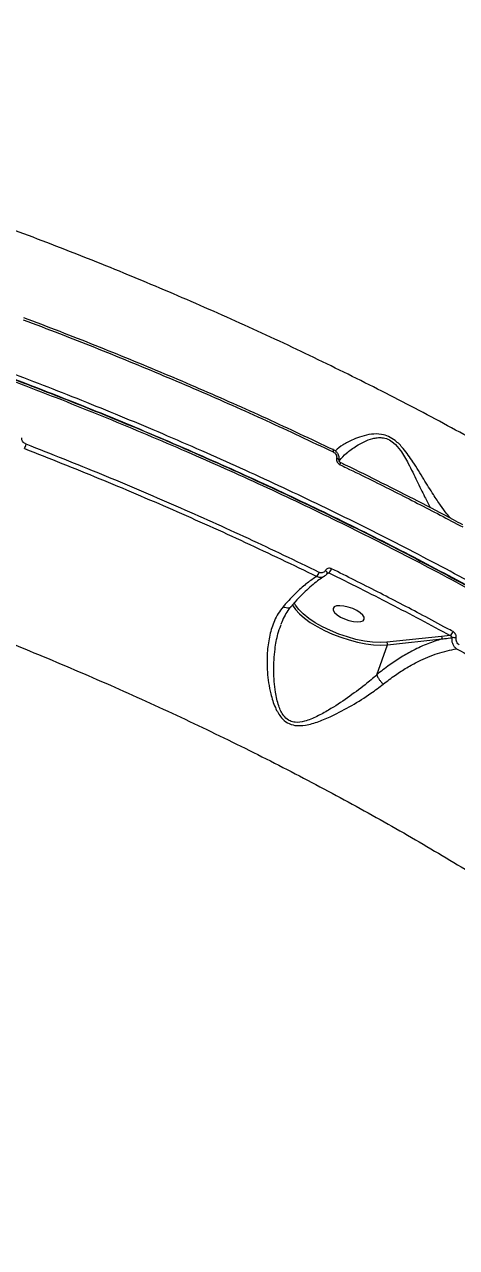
# Model space of a CAD drawing. Header units: millimetres. Extents: x -4335 to 4318, y -3792 to 3101.
# Drawn here: x 2332.6 to 2450.8, y 196.3 to 531 of the extents above; entities that cross this region are included whole.
import ezdxf

# ---------------------------------------------------------------- set-up
doc = ezdxf.new("R2010")
doc.units = ezdxf.units.MM
for name, color, linetype in [('DIKOM_ЗОНА', 80, 'Continuous'), ('DIKOM_ОБЪЕКТ', 7, 'Continuous'), ('DIKOM_РАЗМЕР_ОБЪЕКТА', 7, 'Continuous')]:
    doc.layers.add(name, color=color, linetype=linetype)
doc.styles.add('style1', font='arial.ttf', dxfattribs={"width": 0.8})
doc.dimstyles.new('1-50', dxfattribs={"dimtxt": 300, "dimasz": 200, "dimexe": 100, "dimexo": 0, "dimgap": 100, "dimtad": 1, "dimtxsty": 'style1', "dimcen": 200, "dimclrd": 7, "dimclre": 7, "dimclrt": 7, "dimadec": 1, "dimazin": 2, "dimtfac": 1, "dimtmove": 0, "dimatfit": 2, "dimfxl": 0, "dimlwd": 25, "dimlwe": 18, "dimarcsym": 0})

# ---------------------------------------------------------------- blocks, each defined once
blk = doc.blocks.new('*D2')
at = {"layer": 'Defpoints', "color": 0, "transparency": 16777216}
for p in [(2711.72, 601.17), (-2007.01, 181.47), (-2007.01, -2298.93)]:
    blk.add_point(p, dxfattribs=at)
at = {"layer": 'DIKOM_РАЗМЕР_ОБЪЕКТА', "color": 7, "lineweight": 18, "transparency": 16777216}
for p, q in [((2711.72, 601.17), (2711.72, -2398.93)), ((-2007.01, 181.47), (-2007.01, -2398.93))]:
    blk.add_line(p, q, dxfattribs=at)
at = {"layer": 'DIKOM_РАЗМЕР_ОБЪЕКТА', "color": 7, "lineweight": 25, "transparency": 16777216}
blk.add_line((2511.72, -2298.93), (-1807.01, -2298.93), dxfattribs=at)
at = {"layer": 'DIKOM_РАЗМЕР_ОБЪЕКТА', "color": 7, "transparency": 16777216}
for points in [[(-1807.01, -2265.6), (-1807.01, -2332.27), (-2007.01, -2298.93)], [(2511.72, -2265.6), (2511.72, -2332.27), (2711.72, -2298.93)]]:
    blk.add_solid(points, dxfattribs=at)
at = {"layer": 'DIKOM_РАЗМЕР_ОБЪЕКТА', "color": 7, "transparency": 16777216, "insert": (-22.56, -2045.76), "char_height": 300, "attachment_point": 5, "style": 'style1'}
blk.add_mtext('4750', dxfattribs=at)

msp = doc.modelspace()

# ---------------------------------------------------------------- linework, layer by layer
at = {"layer": 'DIKOM_ЗОНА', "color": 3, "lineweight": 15}
msp.add_lwpolyline([(1629.814, 3100.338, -0.4205658), (4317.777, 469.92), (4317.777, -16.224, -0.4142136), (1317.777, -3016.224), (-2004.986, -3016.224, -0.4142136), (-3504.986, -1516.224), (-3504.986, 1600.338, -0.4142136), (-2004.986, 3100.338), (1629.814, 3100.338)], format="xyb", dxfattribs=at)
at = {"layer": 'DIKOM_ОБЪЕКТ', "color": 7, "linetype": 'Continuous', "lineweight": 15}
for p, q in [((2415.154, 380.51), (2415.875, 380.893)), ((2415.465, 380.884), (2415.381, 380.798)), ((2402.697, 366.479), (2402.773, 366.702)), ((2446.614, 363.49), (2431.678, 361.892)), ((2431.852, 361.213), (2446.788, 362.811)), ((2449.02, 363.734), (2446.614, 363.49)), ((2428.937, 352.991), (2431.852, 361.213))]:
    msp.add_line(p, q, dxfattribs=at)
at = {"layer": 'DIKOM_ОБЪЕКТ', "color": 7, "linetype": 'Continuous', "lineweight": 15, "flags": 128}
for points in [[(2417.072, 414.623), (2417.028, 414.629), (2416.966, 414.605)], [(2417.018, 413.989), (2417.069, 414.147), (2417.104, 414.29), (2417.123, 414.413), (2417.124, 414.511), (2417.108, 414.582), (2417.076, 414.621), (2417.072, 414.623)], [(2417.959, 412.25), (2418.1, 412.2), (2418.226, 412.145), (2418.336, 412.086), (2418.426, 412.024), (2418.495, 411.961), (2418.54, 411.898), (2418.56, 411.838), (2418.56, 411.805)], [(2418.916, 410.48), (2418.968, 410.643), (2419.003, 410.791), (2419.021, 410.916), (2419.019, 411.015), (2418.999, 411.084), (2418.963, 411.119)], [(2415.381, 380.802), (2415.399, 380.852), (2415.397, 380.945), (2415.359, 381.051), (2415.287, 381.167), (2415.182, 381.287), (2415.05, 381.406), (2414.896, 381.52)], [(2405.824, 372.253), (2405.937, 372.029), (2406.699, 370.878), (2407.773, 369.691), (2409.136, 368.495), (2410.758, 367.315), (2412.604, 366.177), (2414.635, 365.106), (2416.806, 364.125), (2419.07, 363.255), (2421.378, 362.515), (2423.68, 361.922), (2425.925, 361.487), (2428.066, 361.221), (2430.056, 361.129), (2431.852, 361.213)], [(2431.678, 361.892), (2429.834, 361.811), (2427.783, 361.92), (2425.574, 362.217), (2423.26, 362.695), (2420.898, 363.341), (2418.545, 364.141), (2416.257, 365.074), (2414.089, 366.12), (2412.095, 367.251), (2410.321, 368.441), (2408.812, 369.662), (2407.604, 370.883), (2406.724, 372.075), (2406.366, 372.761)], [(2425.499, 368.207), (2425.474, 368.731), (2425.106, 369.333), (2424.426, 369.963), (2423.489, 370.571), (2422.37, 371.108), (2421.161, 371.53), (2419.959, 371.803), (2418.862, 371.904), (2417.958, 371.826), (2417.321, 371.574), (2417.002, 371.17), (2417.028, 370.646), (2417.395, 370.044), (2418.075, 369.414), (2419.013, 368.806), (2420.131, 368.269), (2421.341, 367.847), (2422.542, 367.575), (2423.64, 367.473), (2424.544, 367.551), (2425.181, 367.803), (2425.499, 368.207)]]:
    msp.add_lwpolyline(points, dxfattribs=at)
at = {"layer": 'DIKOM_ОБЪЕКТ', "color": 7, "linetype": 'Continuous', "lineweight": 15}
for centre, radius, start, end in [((2324.283, 419.08), 9.283, 333.22887, 341.12145), ((2414.19, 382.743), 2.502, 312.33079, 342.89484), ((2410.647, 381.841), 2.68, 314.5013, 342.36208), ((2431.267, 361.425), 0.622, 340.07692, 48.65475), ((2446.203, 363.023), 0.622, 340.11032, 48.62135), ((2447.887, 365.388), 2.005, 304.41973, 343.11509), ((2449.737, 360.543), 2.614, 68.94119, 94.96928)]:
    msp.add_arc(centre, radius, start, end, dxfattribs=at)
for points, knots in [([(2605.678, 298.362), (2602.999, 301.807), (2597.632, 308.706), (2588.243, 319.203), (2577.92, 329.775), (2566.613, 340.384), (2554.401, 350.977), (2541.305, 361.523), (2527.334, 372.002), (2512.526, 382.399), (2496.936, 392.683), (2480.637, 402.806), (2463.705, 412.721), (2446.183, 422.398), (2428.089, 431.816), (2409.464, 440.965), (2390.374, 449.816), (2370.909, 458.332), (2351.159, 466.47), (2331.174, 474.209), (2310.981, 481.526), (2290.619, 488.418), (2270.162, 494.864), (2249.705, 500.836), (2229.345, 506.307), (2209.128, 511.26), (2189.093, 515.675), (2169.27, 519.556), (2149.733, 522.894), (2130.574, 525.673), (2111.878, 527.886), (2095.068, 529.386), (2080.02, 530.348), (2071.17, 530.639), (2066.745, 530.784)], [0, 0, 0, 0, 0.0315566, 0.0632128, 0.0949195, 0.1266266, 0.1582827, 0.1898395, 0.221397, 0.2530543, 0.2847618, 0.3164697, 0.3481271, 0.379685, 0.4112651, 0.4429442, 0.474674, 0.5064041, 0.5380835, 0.5696638, 0.6012951, 0.6330254, 0.6648064, 0.6965875, 0.7283184, 0.7599499, 0.7916592, 0.8234676, 0.8553267, 0.8871861, 0.9189952, 0.9507049, 0.9753525, 1, 1, 1, 1]), ([(2642.743, 214.586), (2641.711, 216.686), (2638.908, 222.389), (2633.319, 231.893), (2625.679, 243.122), (2616.844, 254.523), (2606.878, 266.039), (2595.82, 277.617), (2583.696, 289.221), (2570.505, 300.833), (2556.29, 312.433), (2541.104, 323.985), (2525.02, 335.435), (2508.11, 346.731), (2490.421, 357.834), (2471.966, 368.723), (2452.792, 379.384), (2432.963, 389.785), (2412.575, 399.879), (2391.72, 409.618), (2370.72, 418.854), (2349.624, 427.579), (2328.481, 435.807), (2307.091, 443.627), (2285.546, 451.006), (2263.939, 457.91), (2242.057, 464.398), (2219.933, 470.427), (2197.607, 475.973), (2175.423, 480.949), (2153.484, 485.333), (2131.892, 489.102), (2110.718, 492.241), (2090.007, 494.73), (2069.784, 496.579), (2050.107, 497.787), (2031.063, 498.353), (2012.76, 498.259), (1996.329, 497.597), (1986.325, 496.729), (1981.86, 496.342)], [0, 0, 0, 0, 0.0156522, 0.0424895, 0.0694115, 0.0963765, 0.1233415, 0.1502634, 0.1771007, 0.203938, 0.23086, 0.257825, 0.2847902, 0.3117121, 0.3385494, 0.3653867, 0.3923086, 0.4192738, 0.4462387, 0.4731606, 0.499998, 0.5258462, 0.55177, 0.5777322, 0.6036945, 0.6296182, 0.6554665, 0.6823039, 0.7092259, 0.736191, 0.763156, 0.7900781, 0.8169154, 0.843753, 0.8706749, 0.8976399, 0.9246051, 0.951527, 0.9783645, 1, 1, 1, 1]), ([(2098.259, 492.455), (2099.672, 492.292), (2104.476, 491.738), (2112.792, 490.633), (2123.175, 489.148), (2133.631, 487.509), (2144.13, 485.732), (2154.675, 483.812), (2165.269, 481.752), (2175.916, 479.55), (2186.62, 477.206), (2197.383, 474.719), (2208.208, 472.088), (2219.099, 469.314), (2230.059, 466.393), (2241.078, 463.329), (2252.12, 460.133), (2263.139, 456.816), (2274.105, 453.387), (2285.014, 449.849), (2295.869, 446.2), (2306.676, 442.439), (2317.437, 438.566), (2328.157, 434.579), (2338.836, 430.476), (2349.479, 426.258), (2360.089, 421.922), (2370.664, 417.469), (2381.176, 412.911), (2391.58, 408.265), (2401.841, 403.549), (2411.947, 398.767), (2421.902, 393.919), (2431.712, 389.001), (2441.381, 384.012), (2450.91, 378.952), (2460.302, 373.818), (2469.561, 368.61), (2478.688, 363.325), (2487.685, 357.962), (2496.534, 352.532), (2505.203, 347.055), (2513.653, 341.553), (2521.872, 336.036), (2529.86, 330.503), (2537.624, 324.951), (2545.165, 319.379), (2552.485, 313.784), (2559.588, 308.167), (2566.475, 302.524), (2573.146, 296.854), (2579.606, 291.155), (2585.844, 285.434), (2591.841, 279.711), (2597.569, 274.008), (2603.016, 268.339), (2608.179, 262.706), (2613.062, 257.107), (2617.668, 251.54), (2621.997, 246.002), (2626.051, 240.492), (2629.831, 235.009), (2633.337, 229.552), (2636.57, 224.117), (2639.528, 218.709), (2642.204, 213.342), (2644.583, 208.037), (2646.657, 202.812), (2648.425, 197.672), (2649.888, 192.616), (2651.051, 187.64), (2651.899, 182.748), (2652.417, 178.539), (2652.527, 175.996), (2652.569, 175.026)], [0, 0, 0, 0, 0.0059275, 0.0201443, 0.0343646, 0.0485132, 0.0625965, 0.0766305, 0.0906312, 0.1046148, 0.1185969, 0.1325907, 0.1466101, 0.1606706, 0.1747885, 0.1889797, 0.2032019, 0.2173711, 0.2314701, 0.2455152, 0.2595225, 0.2735077, 0.2874871, 0.3014752, 0.3154839, 0.3295295, 0.3436277, 0.3577947, 0.3720187, 0.3862177, 0.4003368, 0.4143973, 0.4284155, 0.4424071, 0.456388, 0.4703747, 0.4843776, 0.4984127, 0.5124958, 0.5266428, 0.5408619, 0.5550791, 0.5692234, 0.5833046, 0.5973387, 0.611342, 0.6253304, 0.6393198, 0.6533225, 0.667353, 0.6814268, 0.6955606, 0.7097696, 0.723997, 0.738174, 0.7522836, 0.7663417, 0.7803644, 0.7943677, 0.8083671, 0.8223767, 0.8364088, 0.850479, 0.864603, 0.8787961, 0.8930343, 0.9072424, 0.9213724, 0.9354405, 0.9494616, 0.9634497, 0.9774196, 0.9913856, 1, 1, 1, 1]), ([(2098.259, 492.297), (2102.433, 491.814), (2113.458, 490.539), (2131.887, 487.744), (2153.41, 484.005), (2175.302, 479.626), (2197.432, 474.664), (2219.705, 469.13), (2241.776, 463.116), (2263.606, 456.643), (2285.161, 449.755), (2306.655, 442.394), (2327.994, 434.593), (2349.087, 426.385), (2370.133, 417.68), (2391.083, 408.466), (2411.888, 398.75), (2432.228, 388.68), (2452.009, 378.304), (2471.138, 367.668), (2489.548, 356.805), (2507.195, 345.728), (2524.065, 334.46), (2540.111, 323.037), (2555.261, 311.512), (2569.442, 299.94), (2581.769, 289.087), (2592.42, 278.982), (2601.606, 269.629), (2610.074, 260.318), (2617.894, 250.966), (2625.019, 241.59), (2631.39, 232.215), (2636.99, 222.957), (2640.003, 216.916), (2641.508, 213.898)], [0, 0, 0, 0, 0.0196202, 0.0518272, 0.0841357, 0.116496, 0.1488562, 0.1811647, 0.2133717, 0.2443916, 0.2755022, 0.3066589, 0.3378156, 0.3689262, 0.3999461, 0.4321531, 0.4644616, 0.4968217, 0.5291819, 0.5614903, 0.5936972, 0.6259042, 0.6582125, 0.6905726, 0.7229329, 0.7552413, 0.7874483, 0.8135454, 0.8396692, 0.865793, 0.8918899, 0.9189025, 0.945945, 0.9729874, 1, 1, 1, 1]), ([(2097.76, 491.96), (2101.789, 491.465), (2112.643, 490.133), (2130.7, 487.452), (2151.959, 483.774), (2173.745, 479.452), (2195.993, 474.484), (2218.637, 468.87), (2241.179, 462.733), (2263.543, 456.108), (2285.661, 449.037), (2307.892, 441.405), (2330.163, 433.215), (2352.396, 424.483), (2374.1, 415.399), (2395.215, 406.005), (2415.691, 396.345), (2435.864, 386.262), (2455.647, 375.774), (2474.961, 364.907), (2493.381, 353.9), (2510.865, 342.797), (2527.392, 331.637), (2543.231, 320.239), (2558.296, 308.635), (2572.514, 296.858), (2585.573, 285.17), (2597.455, 273.608), (2608.169, 262.207), (2617.888, 250.78), (2626.537, 239.368), (2634.056, 228.01), (2640.018, 217.426), (2644.608, 207.613), (2648.034, 198.547), (2650.519, 189.671), (2652.05, 181.706), (2652.321, 176.819), (2652.436, 174.729)], [0, 0, 0, 0, 0.0167774, 0.0451999, 0.0736439, 0.1020662, 0.1313142, 0.1605858, 0.1898337, 0.2182561, 0.2467001, 0.2751225, 0.3043703, 0.333642, 0.3628899, 0.3913121, 0.4197563, 0.4481785, 0.4774264, 0.5066982, 0.5359458, 0.5643683, 0.5928125, 0.6212346, 0.6504826, 0.6797542, 0.709002, 0.7374242, 0.7658684, 0.7942906, 0.8235384, 0.8528101, 0.8820579, 0.9067953, 0.9315616, 0.9563279, 0.9813288, 1, 1, 1, 1]), ([(2332.214, 450.164), (2335.541, 448.9), (2345.272, 445.203), (2361.26, 438.816), (2380.114, 430.879), (2398.759, 422.626), (2410.932, 416.868), (2417.018, 413.989)], [0, 0, 0, 0, 0.1144541, 0.3347649, 0.555076, 0.7775386, 1, 1, 1, 1]), ([(2416.966, 414.605), (2410.952, 417.45), (2398.925, 423.14), (2380.388, 431.354), (2361.52, 439.304), (2345.445, 445.728), (2335.674, 449.441), (2332.355, 450.702)], [0, 0, 0, 0, 0.22031, 0.440621, 0.6630831, 0.8855455, 1, 1, 1, 1]), ([(2449.091, 395.887), (2449.08, 395.898), (2448.812, 396.175), (2447.935, 397.259), (2446.414, 399.304), (2444.287, 402.502), (2441.806, 406.513), (2439.522, 410.273), (2437.589, 413.124), (2436.053, 415.14), (2434.262, 416.993), (2432.172, 418.29), (2429.885, 418.953), (2427.36, 418.89), (2424.802, 418.281), (2422.098, 417.261), (2419.577, 415.905), (2418.034, 414.812), (2417.655, 414.267), (2417.624, 414.222)], [0, 0, 0, 0, 0.0021008, 0.0515271, 0.1283779, 0.2075783, 0.3059141, 0.4071741, 0.4455662, 0.484413, 0.5357632, 0.5723316, 0.6087908, 0.6670007, 0.7294377, 0.7932248, 0.8906587, 0.9910499, 1, 1, 1, 1]), ([(2145.511, 415.358), (2151.352, 414.257), (2163.042, 412.053), (2180.799, 408.209), (2198.663, 403.987), (2216.848, 399.293), (2235.318, 394.126), (2254.033, 388.478), (2272.69, 382.438), (2291.857, 375.809), (2311.483, 368.548), (2331.504, 360.63), (2351.244, 352.315), (2370.611, 343.64), (2389.514, 334.648), (2407.868, 325.375), (2425.634, 315.831), (2442.796, 306.04), (2459.326, 296.024), (2475.146, 285.832), (2490.182, 275.51), (2504.367, 265.099), (2517.663, 254.616), (2530.067, 244.08), (2541.56, 233.516), (2552.089, 222.974), (2561.604, 212.504), (2570.219, 201.945), (2577.838, 191.333), (2584.389, 180.703), (2589.723, 170.272), (2593.773, 160.087), (2596.65, 150.152), (2597.483, 143.806), (2597.899, 140.634)], [0, 0, 0, 0, 0.0277664, 0.0555663, 0.0833659, 0.1111323, 0.1400373, 0.1689801, 0.1979226, 0.2268277, 0.2586375, 0.2905481, 0.32251, 0.3544717, 0.3863818, 0.4181913, 0.4498952, 0.4816999, 0.5135555, 0.5454109, 0.5772151, 0.6089189, 0.6405475, 0.6722757, 0.7040551, 0.7358343, 0.7675625, 0.7991908, 0.8325938, 0.8660265, 0.8994295, 0.932943, 0.9664864, 1, 1, 1, 1]), ([(2333.067, 416.076), (2332.836, 416.191), (2332.432, 416.391), (2332.029, 416.858), (2331.836, 417.304), (2331.814, 417.624), (2331.84, 417.781), (2331.845, 417.807)], [0, 0, 0, 0, 0.3277339, 0.5738789, 0.7796206, 0.9627679, 1, 1, 1, 1]), ([(2413.2, 381.029), (2406.774, 384.123), (2393.922, 390.313), (2374.039, 399.228), (2353.777, 407.879), (2339.97, 413.344), (2333.067, 416.076)], [0, 0, 0, 0, 0.2485961, 0.4971933, 0.7485965, 1, 1, 1, 1]), ([(2418.677, 411.373), (2418.733, 411.476), (2419.125, 412.2), (2420.585, 413.657), (2422.923, 415.391), (2425.395, 416.806), (2427.356, 417.564), (2429.057, 417.902), (2430.437, 417.938), (2432.021, 417.572), (2433.857, 416.375), (2435.336, 414.58), (2436.578, 412.623), (2438.124, 409.783), (2439.968, 406.019), (2441.906, 401.926), (2443.073, 399.721), (2443.582, 398.76)], [0, 0, 0, 0, 0.0191147, 0.1348849, 0.2507737, 0.3232244, 0.3954792, 0.4274221, 0.4592488, 0.4973487, 0.5352278, 0.5904005, 0.6338954, 0.6774754, 0.793731, 0.9100669, 1, 1, 1, 1]), ([(2332.571, 414.899), (2339.382, 412.203), (2353.005, 406.812), (2373.152, 398.219), (2393.071, 389.296), (2406.04, 383.052), (2412.525, 379.929)], [0, 0, 0, 0, 0.2485974, 0.4971945, 0.7485967, 1, 1, 1, 1]), ([(2417.018, 413.989), (2417.169, 413.899), (2417.471, 413.719), (2417.802, 413.286), (2417.983, 412.797), (2417.994, 412.442), (2417.963, 412.27), (2417.959, 412.25)], [0, 0, 0, 0, 0.2486574, 0.4975264, 0.7389264, 0.9703195, 1, 1, 1, 1]), ([(2417.066, 414.612), (2417.116, 414.592), (2417.441, 414.461), (2417.957, 414.009), (2418.449, 413.235), (2418.658, 412.44), (2418.555, 411.976), (2418.518, 411.807)], [0, 0, 0, 0, 0.0475783, 0.3104862, 0.5780652, 0.8464275, 1, 1, 1, 1]), ([(2417.959, 412.25), (2417.946, 412.069), (2417.92, 411.718), (2418.123, 411.197), (2418.456, 410.756), (2418.763, 410.572), (2418.916, 410.48)], [0, 0, 0, 0, 0.2592082, 0.5021026, 0.7510791, 1, 1, 1, 1]), ([(2418.561, 411.795), (2418.557, 411.773), (2418.547, 411.724), (2418.563, 411.595), (2418.621, 411.442), (2418.726, 411.293), (2418.849, 411.178), (2418.932, 411.14), (2418.967, 411.123)], [0, 0, 0, 0, 0.1249075, 0.2892794, 0.4712057, 0.6539389, 0.8531919, 1, 1, 1, 1]), ([(2418.916, 410.48), (2419.496, 410.199), (2422.396, 408.794), (2429.511, 405.298), (2440.17, 399.928), (2448.354, 395.608), (2452.449, 393.446)], [0, 0, 0, 0, 0.0507678, 0.2538517, 0.626698, 1, 1, 1, 1]), ([(2418.96, 411.114), (2419.406, 410.901), (2423.218, 409.078), (2430.29, 405.566), (2440.143, 400.574), (2447.526, 396.745), (2451.577, 394.565), (2452.441, 394.1)], [0, 0, 0, 0, 0.0388864, 0.3323403, 0.6264266, 0.9202556, 1, 1, 1, 1]), ([(2416.582, 382.007), (2416.548, 382.023), (2416.367, 382.107), (2416.016, 382.182), (2415.559, 382.117), (2415.155, 381.899), (2414.982, 381.647), (2414.896, 381.52)], [0, 0, 0, 0, 0.0545568, 0.2913217, 0.5277389, 0.7639885, 1, 1, 1, 1]), ([(2449.805, 364.805), (2449.257, 365.103), (2446.514, 366.592), (2439.689, 370.244), (2429.214, 375.713), (2420.794, 379.908), (2416.582, 382.007)], [0, 0, 0, 0, 0.0507699, 0.2538499, 0.6266971, 1, 1, 1, 1]), ([(2412.525, 379.929), (2411.67, 379.365), (2409.944, 378.226), (2407.104, 375.706), (2404.856, 373.381), (2403.57, 371.903), (2403.298, 371.591)], [0, 0, 0, 0, 0.2991623, 0.6039906, 0.9163481, 1, 1, 1, 1]), ([(2414.567, 379.905), (2414.096, 379.603), (2413.131, 378.985), (2411.528, 377.731), (2409.814, 376.226), (2408.015, 374.453), (2406.53, 372.879), (2405.642, 371.826), (2405.383, 371.52)], [0, 0, 0, 0, 0.1749916, 0.3589399, 0.5453515, 0.7334377, 0.9223835, 1, 1, 1, 1]), ([(2412.525, 379.929), (2412.579, 379.904), (2412.877, 379.762), (2413.451, 379.641), (2414.105, 379.694), (2414.421, 379.897), (2414.53, 379.967)], [0, 0, 0, 0, 0.0815895, 0.4451633, 0.8086774, 1, 1, 1, 1]), ([(2414.896, 381.52), (2414.809, 381.394), (2414.635, 381.14), (2414.228, 380.92), (2413.768, 380.855), (2413.415, 380.93), (2413.234, 381.013), (2413.2, 381.029)], [0, 0, 0, 0, 0.2364128, 0.4729509, 0.7098778, 0.9468334, 1, 1, 1, 1]), ([(2415.37, 380.809), (2415.35, 380.765), (2415.216, 380.46), (2414.935, 380.138), (2414.617, 380.001), (2414.559, 379.976)], [0, 0, 0, 0, 0.1214314, 0.8389587, 1, 1, 1, 1]), ([(2415.467, 380.881), (2415.486, 380.893), (2415.548, 380.933), (2415.681, 380.946), (2415.801, 380.925), (2415.863, 380.898), (2415.875, 380.893)], [0, 0, 0, 0, 0.1637674, 0.5382867, 0.9134099, 1, 1, 1, 1]), ([(2415.875, 380.893), (2421.494, 378.089), (2432.745, 372.474), (2443.591, 366.649), (2449.02, 363.734)], [0, 0, 0, 0, 0.4994525, 1, 1, 1, 1]), ([(2403.298, 371.591), (2402.845, 371.002), (2401.937, 369.823), (2400.653, 367.269), (2399.576, 363.885), (2398.894, 359.175), (2398.865, 353.751), (2399.657, 348.451), (2400.983, 344.185), (2402.544, 341.414), (2404.47, 339.725), (2406.772, 338.962), (2409.728, 339.152), (2413.086, 340.131), (2417.308, 341.981), (2422.13, 344.533), (2426.907, 347.537), (2429.62, 349.593), (2430.739, 350.44)], [0, 0, 0, 0, 0.0404295, 0.0808832, 0.1509568, 0.2211463, 0.3139206, 0.4066907, 0.468097, 0.5184375, 0.5509387, 0.5857378, 0.6308301, 0.6892162, 0.7478285, 0.8412608, 0.9345777, 1, 1, 1, 1]), ([(2405.413, 371.531), (2405.243, 371.344), (2404.651, 370.691), (2403.827, 369.296), (2403.099, 367.869), (2402.794, 366.943), (2402.721, 366.72)], [0, 0, 0, 0, 0.1448059, 0.5046753, 0.8809831, 1, 1, 1, 1]), ([(2405.351, 371.551), (2405.26, 371.463), (2405.052, 371.263), (2404.503, 371.197), (2403.921, 371.31), (2403.509, 371.481), (2403.337, 371.571), (2403.298, 371.591)], [0, 0, 0, 0, 0.2248906, 0.5089767, 0.7930492, 0.9527204, 1, 1, 1, 1]), ([(2428.936, 352.984), (2428.935, 352.983), (2427.932, 352.043), (2425.315, 349.915), (2420.914, 346.601), (2416.484, 343.697), (2412.575, 341.537), (2409.553, 340.26), (2407.003, 339.837), (2405.522, 340.19), (2404.423, 340.77), (2403.5, 341.663), (2402.677, 343.072), (2401.818, 345.207), (2401.009, 348.911), (2400.632, 354.168), (2400.976, 359.526), (2401.67, 363.691), (2402.42, 365.727), (2402.697, 366.479)], [0, 0, 0, 0, 0.0000655, 0.0750971, 0.1810508, 0.2899439, 0.3550297, 0.4212635, 0.4691761, 0.4966298, 0.5047424, 0.5380388, 0.5647606, 0.5922524, 0.6609009, 0.7659824, 0.8737025, 0.9533966, 1, 1, 1, 1]), ([(2446.788, 362.811), (2445.501, 362.409), (2442.91, 361.599), (2439.16, 359.854), (2435.629, 357.852), (2432.283, 355.646), (2430.074, 353.893), (2428.937, 352.991)], [0, 0, 0, 0, 0.2199046, 0.4427809, 0.6236716, 0.8062561, 1, 1, 1, 1]), ([(2446.788, 362.811), (2447.02, 362.842), (2447.926, 362.963), (2448.835, 363.068), (2449.51, 363.147)], [0, 0, 0, 0, 0.2563343, 1, 1, 1, 1]), ([(2449.02, 363.734), (2449.092, 363.704), (2449.232, 363.647), (2449.397, 363.505), (2449.494, 363.35), (2449.517, 363.232), (2449.514, 363.171), (2449.511, 363.153), (2449.51, 363.147)], [0, 0, 0, 0, 0.2725653, 0.5326322, 0.7667527, 0.9319538, 0.9740974, 1, 1, 1, 1]), ([(2449.51, 363.147), (2449.504, 363.11), (2449.449, 362.817), (2449.446, 362.216), (2449.677, 361.381), (2450.126, 360.625), (2450.552, 360.298), (2450.764, 360.135)], [0, 0, 0, 0, 0.0333353, 0.266448, 0.5082695, 0.7552934, 1, 1, 1, 1]), ([(2450.676, 362.982), (2450.68, 363.002), (2450.715, 363.18), (2450.713, 363.549), (2450.548, 364.058), (2450.238, 364.515), (2449.95, 364.709), (2449.805, 364.805)], [0, 0, 0, 0, 0.0298956, 0.2617866, 0.50395, 0.7520877, 1, 1, 1, 1]), ([(2451.526, 361.19), (2451.385, 361.285), (2451.103, 361.475), (2450.8, 361.923), (2450.639, 362.422), (2450.638, 362.784), (2450.672, 362.96), (2450.676, 362.982)], [0, 0, 0, 0, 0.2478643, 0.4958906, 0.7364351, 0.9670234, 1, 1, 1, 1]), ([(2430.739, 350.44), (2431.829, 351.281), (2433.937, 352.906), (2437.144, 354.956), (2441.004, 357.068), (2445.635, 359.049), (2449.039, 359.77), (2450.764, 360.135)], [0, 0, 0, 0, 0.1647922, 0.3184376, 0.4735213, 0.7333072, 1, 1, 1, 1]), ([(2450.764, 360.135), (2456.32, 357.047), (2467.432, 350.87), (2483.497, 341.336), (2499.067, 331.623), (2511.665, 323.34), (2518.956, 318.302), (2521.433, 316.59)], [0, 0, 0, 0, 0.2203119, 0.4406225, 0.6630846, 0.8855457, 1, 1, 1, 1]), ([(2428.937, 352.991), (2428.936, 352.99), (2428.935, 352.987), (2428.936, 352.985), (2428.936, 352.984), (2428.936, 352.984)], [0, 0, 0, 0, 0.4942149, 0.9066462, 1, 1, 1, 1]), ([(2428.936, 352.984), (2429.008, 352.792), (2429.153, 352.409), (2429.58, 351.725), (2430.091, 351.074), (2430.496, 350.656), (2430.705, 350.47), (2430.739, 350.44)], [0, 0, 0, 0, 0.2439991, 0.4879913, 0.7319877, 0.9571114, 1, 1, 1, 1])]:
    msp.add_open_spline(points, degree=3, knots=knots, dxfattribs=at)

# ---------------------------------------------------------------- dimensions: what is measured, and where the dimension line sits
at = {"layer": 'DIKOM_РАЗМЕР_ОБЪЕКТА'}
dim = msp.add_linear_dim(base=(-2007.007, -2298.934), p1=(2711.721, 601.173), p2=(-2007.007, 181.474), text='4750', dimstyle='1-50', dxfattribs=at)
dim.commit()
dim.dimension.update_dxf_attribs({"geometry": '*D2', "text_midpoint": (-22.564, -2298.934), "dimtype": 160})

doc.saveas('drawing.dxf')
